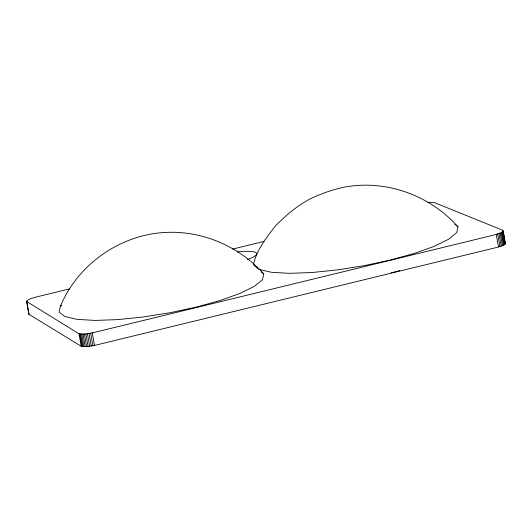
<?xml version="1.0" encoding="UTF-8"?>
<svg xmlns="http://www.w3.org/2000/svg" width="532" height="532" viewBox="0 0 532 532"><rect width="100%" height="100%" fill="white"/><g stroke="black" fill="none" stroke-linecap="round" stroke-linejoin="round"><path stroke-width="0.8" d="M60.382 306.312L59.132 312.071L64.857 316.527L77.16 319.38L95.215 320.43L117.778 319.612L143.321 316.979L170.1 312.716L196.288 307.104L220.102 300.533L239.919 293.445L254.389 286.329L262.522 279.666L263.772 273.907C235.556 242.286 191.846 226.452 150.064 234.233C110.723 241.701 75.757 269.159 60.382 306.312L61.632 305.288M253.365 264.976C256.517 249.974 266.485 237.432 275.709 225.588C286.176 215.201 297.295 205.545 310.482 198.755C321.228 193.615 332.626 189.598 344.297 187.138C386.079 179.351 429.789 195.191 458.005 226.812L456.755 232.564L448.622 239.227L434.152 246.349L414.335 253.432L390.521 260.008L364.334 265.621L337.554 269.884L312.018 272.517L289.448 273.335L271.4 272.278L259.091 269.431L254.003 265.468M505.121 242.964L505.214 243.982L504.196 244.82L498.471 247.014L94.496 345.448L89.655 346.266L85.22 346.611L81.216 346.252L28.947 314.339L26.6 301.438C28.422 298.465 32.785 298.226 35.837 297.115L69.712 288.843M28.814 314.006L28.901 313.634M26.6 301.438L78.463 333.451C83.464 334.921 88.851 333.458 93.845 332.527L494.72 234.851L501.171 232.697L503.186 231.041L502.434 230.143L434.511 202.619L427.894 202.233M399.878 270.602L391.153 272.916M232.61 249.076L264.058 241.402M454.827 224.338L458.005 226.812M261.225 271.925L263.772 273.907M503.152 230.702L505.4 243.609M503.039 231.181L504.981 242.18M502.999 231.42L505.214 243.982M502.594 231.826L504.808 244.388M501.982 232.251L504.196 244.82M501.171 232.697L503.385 245.259M500.173 233.142L502.388 245.711M499.009 233.588L501.224 246.156M497.693 234.027L499.907 246.595M496.256 234.452L498.471 247.014M92.282 332.879L94.496 345.448M90.673 333.198L92.887 345.767M89.05 333.478L91.265 346.039M87.441 333.704L89.655 346.266M85.878 333.877L88.093 346.438M84.389 333.99L86.603 346.558M83.005 334.049L85.22 346.611M81.755 334.043L83.97 346.611M80.651 333.983L82.872 346.551M79.727 333.863L81.948 346.432M78.995 333.684L81.216 346.252M26.686 301.065L28.947 314.339M237.119 251.962A26.048 5.24 -10 0 1 256.025 252.733A26.048 5.24 -10 0 1 247.447 259.463"/></g></svg>
